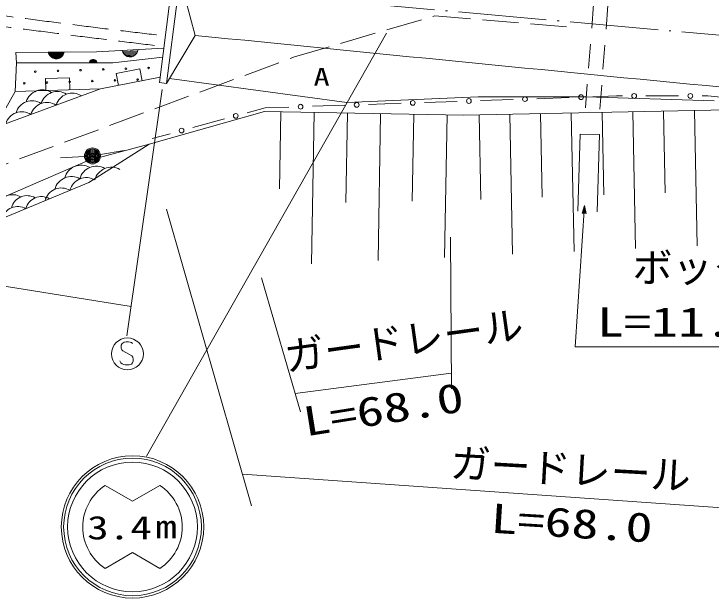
# Model space of a CAD drawing. Units: millimetres, scale not verified. Extents: x -14352 to 625648, y -196871 to 163129.
# Drawn here: x 384355 to 427828, y 25747 to 62203 of the extents above; entities that cross this region are included whole.
import ezdxf
from ezdxf.enums import TextEntityAlignment as Align

# ---------------------------------------------------------------- set-up
doc = ezdxf.new("R2010")
doc.units = ezdxf.units.MM
doc.header["$LTSCALE"] = 1000
for name, pattern in [('USER1', [7.000001, 5.508197, -0.688525, 0.114754, -0.688525]), ('USER2', [3, 2.25, -0.75]), ('USER4', [2.5, 1.5, -1])]:
    doc.linetypes.add(name, pattern=pattern)
for name, color, linetype, lineweight in [('S-BGD', 1, 'Continuous', 13), ('S-BGD-HTXT', 6, 'Continuous', 13), ('S-BMK', 3, 'USER1', 13)]:
    doc.layers.add(name, color=color, linetype=linetype, lineweight=lineweight)
doc.styles.add('ＭＳ ゴシック', font='')
doc.styles.add('ＭＳ 明朝', font='')
doc.styles.get('ＭＳ ゴシック').set_extended_font_data('MS Gothic')
doc.styles.get('ＭＳ 明朝').set_extended_font_data('MS Mincho')

msp = doc.modelspace()

# ---------------------------------------------------------------- linework, layer by layer
at = {"layer": 'S-BGD', "linetype": 'USER4'}
for p, q in [((420695, 65306), (419969, 56037)), ((421592, 65235), (420873, 56055))]:
    msp.add_line(p, q, dxfattribs=at)
at = {"layer": 'S-BGD'}
for p, q in [((394705, 64410), (395662, 60864)), ((393430, 57920), (394249, 64321)), ((394682, 64265), (393863, 57865)), ((392624, 34602), (407598, 60996)), ((395662, 60864), (393863, 57865)), ((389501, 59835), (393695, 60058)), ((384481, 59803), (389501, 59835)), ((384510, 59147), (384481, 59803)), ((386491, 59816), (387491, 59822)), ((386529, 59701), (386491, 59816)), ((387466, 59760), (386516, 59754)), ((386590, 59604), (386529, 59701)), ((386542, 59691), (387442, 59697)), ((387405, 59634), (386582, 59629)), ((386688, 59495), (386590, 59604)), ((386628, 59567), (387355, 59572)), ((387395, 59609), (387298, 59499)), ((387452, 59707), (387395, 59609)), ((387491, 59822), (387452, 59707)), ((391098, 59920), (392097, 59973)), ((391142, 59807), (391098, 59920)), ((392075, 59909), (391127, 59859)), ((391207, 59713), (391142, 59807)), ((391155, 59798), (392054, 59845)), ((392020, 59781), (391198, 59737)), ((391310, 59608), (391207, 59713)), ((391247, 59677), (391973, 59716)), ((391423, 59554), (391310, 59608)), ((391916, 59650), (391312, 59618)), ((391433, 59562), (391805, 59582)), ((391813, 59575), (391697, 59531)), ((391919, 59640), (391813, 59575)), ((392011, 59756), (391919, 59640)), ((392063, 59856), (392011, 59756)), ((392097, 59973), (392063, 59856)), ((384425, 57357), (384510, 59147)), ((384510, 59147), (390522, 59147)), ((386798, 59436), (386688, 59495)), ((387296, 59509), (386691, 59505)), ((386916, 59399), (386798, 59436)), ((386808, 59443), (387181, 59446)), ((387071, 59400), (386916, 59399)), ((387188, 59438), (387071, 59400)), ((387298, 59499), (387188, 59438)), ((389044, 59147), (389064, 59205)), ((389544, 59147), (389044, 59147)), ((389057, 59179), (389532, 59179)), ((389064, 59205), (389093, 59254)), ((389519, 59210), (389069, 59210)), ((389088, 59241), (389499, 59241)), ((389093, 59254), (389142, 59309)), ((389477, 59272), (389113, 59272)), ((389142, 59309), (389197, 59339)), ((389143, 59304), (389446, 59304)), ((389197, 59339), (389256, 59357)), ((389387, 59335), (389201, 59335)), ((389256, 59357), (389333, 59357)), ((389333, 59357), (389392, 59339)), ((389392, 59339), (389447, 59309)), ((389447, 59309), (389496, 59254)), ((389496, 59254), (389526, 59205)), ((389526, 59205), (389544, 59147)), ((390522, 59147), (393632, 59498)), ((391543, 59523), (391423, 59554)), ((391697, 59531), (391543, 59523)), ((392201, 58770), (390729, 58482)), ((392345, 58033), (392201, 58770)), ((390729, 58482), (390873, 57746)), ((387815, 58216), (386316, 58168)), ((386316, 58168), (386340, 57418)), ((387839, 57466), (387815, 58216)), ((393464, 58252), (389754, 57527)), ((393863, 57865), (393430, 57920)), ((394048, 58173), (405107, 56677)), ((389754, 57527), (383146, 55097)), ((389754, 57527), (384425, 57357)), ((383146, 55097), (384425, 57357)), ((405107, 56677), (413308, 57032)), ((413308, 57032), (420017, 57032)), ((416958, 56914), (418987, 56983)), ((420017, 57032), (428020, 56778)), ((420456, 57033), (421939, 57083)), ((421939, 57083), (422300, 57083)), ((423770, 57083), (425800, 57083)), ((427270, 57083), (427632, 57083)), ((427632, 57083), (429099, 56932)), ((406464, 56556), (408493, 56625)), ((409962, 56675), (411991, 56745)), ((413460, 56795), (415489, 56864)), ((392781, 54074), (399972, 56105)), ((398897, 56033), (400013, 56337)), ((399972, 56105), (412398, 55885)), ((400013, 56337), (401497, 56387)), ((401008, 56086), (400923, 51295)), ((402966, 56437), (404995, 56506)), ((412398, 55885), (431587, 56270)), ((422952, 56097), (423124, 47557)), ((424871, 56135), (424973, 51042)), ((426790, 56174), (426959, 47736)), ((395519, 55115), (397478, 55648)), ((403079, 56050), (402912, 46616)), ((405150, 56013), (405051, 50433)), ((407221, 55977), (407059, 46809)), ((409292, 55940), (409196, 50519)), ((411363, 55903), (411205, 47002)), ((413358, 55904), (413464, 50628)), ((415277, 55943), (415452, 47200)), ((417196, 55981), (417300, 50766)), ((419114, 56020), (419288, 47379)), ((421033, 56058), (421137, 50904)), ((419670, 54704), (419529, 49897)), ((419670, 54704), (420872, 54668)), ((420872, 54668), (420730, 49862)), ((388987, 53050), (392781, 54074)), ((392781, 54074), (389030, 51686)), ((389745, 53425), (391223, 53676)), ((379138, 48787), (388987, 53050)), ((388753, 53311), (387255, 53220)), ((389030, 51686), (382890, 49128)), ((391350, 41745), (391220, 41710)), ((391505, 41745), (391350, 41745)), ((391610, 41725), (391505, 41745)), ((391045, 41525), (391040, 41410)), ((391040, 41410), (391045, 41335)), ((391110, 41635), (391045, 41525)), ((391045, 41335), (391085, 41235)), ((391220, 41710), (391110, 41635)), ((391685, 41690), (391610, 41725)), ((391740, 41630), (391685, 41690)), ((391085, 41235), (391155, 41180)), ((391155, 41180), (391700, 40865)), ((391700, 40865), (391760, 40775)), ((391025, 40435), (390955, 40550)), ((391105, 40360), (391025, 40435)), ((391755, 40435), (391685, 40345)), ((391790, 40530), (391755, 40435)), ((391760, 40775), (391800, 40650)), ((391800, 40650), (391790, 40530)), ((391200, 40315), (391105, 40360)), ((391300, 40300), (391200, 40315)), ((391530, 40300), (391300, 40300)), ((391685, 40345), (391530, 40300)), ((391749, 31789), (390040, 32776)), ((391749, 31789), (393459, 32776)), ((390040, 27597), (391749, 28584)), ((391749, 28584), (393459, 27597))]:
    msp.add_line(p, q, dxfattribs=at)
at = {"layer": 'S-BGD', "linetype": 'USER2'}
for p, q in [((401847, 59516), (410593, 62084)), ((410593, 62084), (419363, 61356)), ((376260, 50017), (401847, 59516))]:
    msp.add_line(p, q, dxfattribs=at)
at = {"layer": 'S-BGD'}
for centre, radius in [((387096, 58650), 49.8), ((388509, 58695), 49.8), ((389923, 58740), 49.8), ((391336, 58786), 49.8), ((392750, 58831), 49.8), ((385682, 58605), 49.8), ((384998, 57875), 49.8), ((386412, 57921), 49.8), ((387825, 57966), 49.8), ((389239, 58011), 49.8), ((390652, 58056), 49.8), ((392066, 58101), 49.8), ((416223, 56889), 149), ((419721, 57008), 149), ((423035, 57083), 149), ((426535, 57083), 149), ((402231, 56412), 149), ((405729, 56531), 149), ((409227, 56650), 149), ((412725, 56770), 149), ((398187, 55840), 149), ((394810, 54922), 149), ((389252, 53341), 498), ((389252, 53341), 440), ((389252, 53341), 382), ((389252, 53341), 322), ((389252, 53341), 265), ((389252, 53341), 195), ((389252, 53341), 135), ((389252, 53341), 77.5), ((389252, 53341), 15), ((391430, 40985), 995), ((391749, 30187), 4440), ((391749, 30187), 4294), ((391749, 30187), 4045)]:
    msp.add_circle(centre, radius, dxfattribs=at)
at = {"layer": 'S-BGD', "linetype": 'USER2'}
for centre, start, end in [((488151, 855243), 257.86859, 263.22699), ((488151, 854573), 257.8595, 263.2209)]:
    msp.add_arc(centre, 800000, start, end, dxfattribs=at)
at = {"layer": 'S-BGD'}
for centre, radius, start, end in [((574195, 1578563), 1521506, 263.28174, 265.76892), ((1271835, 8794208), 8777185, 264.27097, 264.70245), ((386128, 56417), 1047, 57.0605, 163.3207), ((387059, 56313), 1047, 57.0605, 163.3207), ((387990, 56209), 1047, 57.0605, 163.3207), ((385487, 55735), 1047, 57.0605, 163.3207), ((386418, 55631), 1047, 57.0605, 163.3207), ((384845, 55053), 1047, 57.0605, 163.3207), ((388546, 51713), 1053, 59.4898, 165.75), ((389485, 51648), 1053, 59.4898, 165.75), ((390424, 51583), 1053, 59.4898, 165.75), ((387931, 51000), 1053, 59.4898, 165.75), ((388870, 50935), 1053, 59.4898, 165.75), ((387315, 50288), 1053, 59.4898, 165.75), ((384281, 49924), 1000, 59.4898, 165.75), ((385173, 49863), 1000, 59.4898, 165.75), ((386065, 49801), 1000, 59.4898, 165.75), ((384589, 49186), 1000, 59.4898, 165.75), ((391750, 30187), 3103, 123.4369, 236.5631), ((391749, 30187), 3103, 303.4369, 56.5631)]:
    msp.add_arc(centre, radius, start, end, dxfattribs=at)
at = {"layer": 'S-BGD-HTXT'}
for p, q in [((393602, 57492), (391404, 42107)), ((317451, 55791), (391666, 43942)), ((392984, 54426), (394101, 54730)), ((393860, 50026), (399166, 31501)), ((419945, 50254), (419349, 41429)), ((419945, 50254), (419787, 49764)), ((419806, 49775), (419942, 50202)), ((419826, 49792), (419938, 50152)), ((419846, 49810), (419935, 50102)), ((419866, 49827), (419932, 50051)), ((419886, 49845), (419928, 50001)), ((419928, 50001), (419949, 49841)), ((419932, 50051), (419966, 49821)), ((419935, 50102), (419984, 49801)), ((419938, 50152), (420001, 49781)), ((419942, 50203), (420018, 49761)), ((420036, 49747), (419945, 50254)), ((419787, 49764), (420036, 49747)), ((420018, 49761), (419806, 49775)), ((420001, 49781), (419826, 49792)), ((419984, 49801), (419846, 49810)), ((419966, 49821), (419866, 49827)), ((419949, 49841), (419886, 49845)), ((419906, 49862), (419925, 49950)), ((419931, 49861), (419906, 49862)), ((419919, 49861), (419925, 49950)), ((419925, 49950), (419931, 49861)), ((411634, 38796), (411575, 48272)), ((402217, 37375), (399789, 45725)), ((419349, 41429), (450203, 41429)), ((401887, 38511), (411628, 39781)), ((398599, 33481), (447805, 30021))]:
    msp.add_line(p, q, dxfattribs=at)
at = {"layer": 'S-BMK'}
msp.add_line((405097, 62960), (489786, 55359), dxfattribs=at)

# ---------------------------------------------------------------- texts
at = {"layer": 'S-BGD', "width": 1.35}
for s, height, style, p in [('A', 1100, 'ＭＳ 明朝', (403036, 57393)), ('3.4', 1466, 'ＭＳ ゴシック', (388915, 28971)), ('m', 1466, 'ＭＳ ゴシック', (393165, 29029))]:
    msp.add_text(s, height=height, dxfattribs=dict(at, style=style)).set_placement(p, align=Align.BOTTOM_LEFT)
at = {"layer": 'S-BGD-HTXT', "style": 'ＭＳ ゴシック'}
msp.add_text('ボックスカルバート', height=1833, dxfattribs=at).set_placement((422928, 44910), align=Align.BOTTOM_LEFT)
for rotation, p in [(7.9, (401432, 39347)), (356.8, (411501, 32745))]:
    msp.add_text('ガードレール', height=1833, rotation=rotation, dxfattribs=at).set_placement(p, align=Align.BOTTOM_LEFT)
at = {"layer": 'S-BGD-HTXT', "style": 'ＭＳ 明朝', "width": 1.35}
msp.add_text('L=11.5 B=1.0 H=1.0', height=1833, dxfattribs=at).set_placement((420716, 41518), align=Align.BOTTOM_LEFT)
at = {"layer": 'S-BGD-HTXT', "style": 'ＭＳ ゴシック', "width": 1.35}
for rotation, p in [(9, (402630, 35292)), (356.5, (414007, 29280))]:
    msp.add_text('L=68.0', height=1833, rotation=rotation, dxfattribs=at).set_placement(p, align=Align.BOTTOM_LEFT)

doc.saveas('drawing.dxf')
